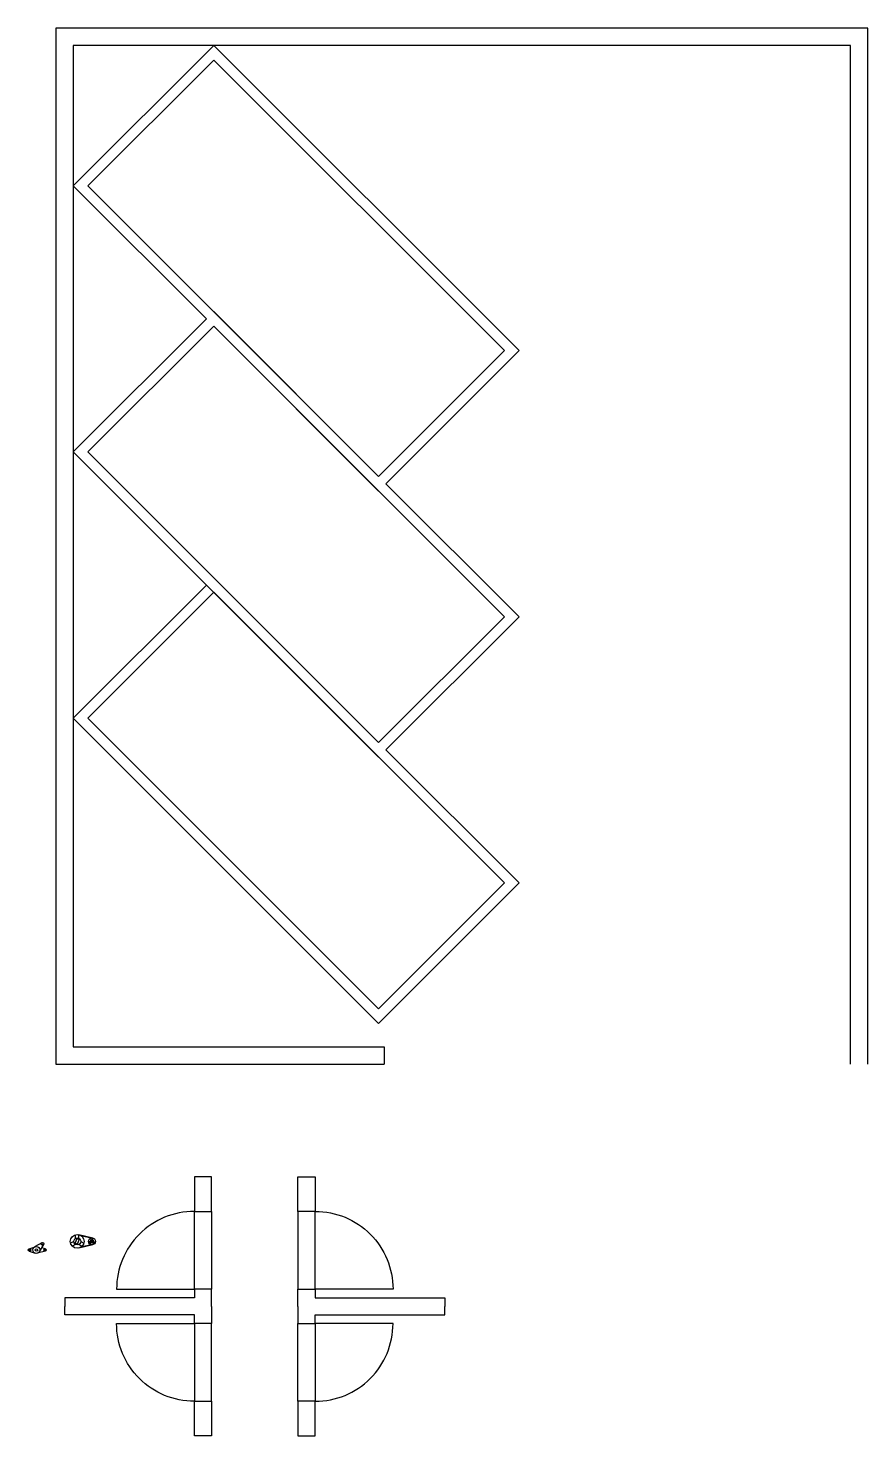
# Model space of a CAD drawing. Header units: millimetres. Extents: x 1274 to 10996, y -482 to 15824.
import ezdxf

# ---------------------------------------------------------------- set-up
doc = ezdxf.new("R2010")
doc.units = ezdxf.units.MM

msp = doc.modelspace()

# ---------------------------------------------------------------- linework, layer by layer
for p, q in [((10996, 15824), (1596, 15824)), ((1596, 15824), (1596, 3824)), ((10996, 3824), (10996, 15824)), ((10796, 15624), (1796, 15624)), ((1796, 15624), (1796, 4024)), ((10796, 3824), (10796, 15624)), ((1796, 4024), (5396, 4024)), ((5396, 4024), (5396, 3824)), ((1596, 3824), (5396, 3824)), ((3398, 2118), (3398, 1218)), ((4398, 2118), (4398, 1218)), ((1822, 1805), (1822, 1848)), ((2021, 1809), (1861, 1848)), ((1862, 1805), (1862, 1848)), ((1999, 1808), (1889, 1835)), ((2002, 1787), (2002, 1809)), ((2022, 1787), (2022, 1809)), ((1284, 1686), (1356, 1709)), ((1284, 1657), (1356, 1633)), ((1432, 1755), (1349, 1706)), ((1473, 1657), (1379, 1633)), ((1453, 1734), (1403, 1651)), ((1473, 1686), (1430, 1697)), ((1802, 1770), (1765, 1749)), ((1822, 1735), (1785, 1714)), ((2021, 1731), (1861, 1692)), ((1862, 1735), (1899, 1714)), ((1882, 1770), (1919, 1749)), ((1999, 1732), (1889, 1705)), ((1992, 1770), (1973, 1759)), ((2002, 1753), (1983, 1742)), ((2022, 1753), (2040, 1742)), ((2032, 1770), (2050, 1759)), ((3398, -82), (3398, 818)), ((4398, -82), (4398, 818))]:
    msp.add_line(p, q)
for points in [[(5416, 10547), (6958, 12089), (3422, 15624), (1796, 13998), (3337, 12456)], [(3337, 12456), (1796, 10915), (5331, 7379)], [(5331, 10632), (3422, 12541)], [(3422, 12372), (5331, 10462)], [(5416, 7464), (6958, 9006), (5416, 10547)], [(5331, 7549), (3422, 9458)], [(3337, 9373), (1796, 7832), (5331, 4296), (6958, 5923), (5416, 7464)], [(3398, 1018), (3398, 1218), (3198, 1218), (3198, 1118), (1698, 1118), (1698, 1018)], [(4398, 1018), (4398, 1218), (4598, 1218), (4598, 1118), (6098, 1118), (6098, 1018)], [(3398, 1018), (3398, 818), (3198, 818), (3198, 918), (1698, 918), (1698, 1018)], [(4398, 1018), (4398, 818), (4598, 818), (4598, 918), (6098, 918), (6098, 1018)]]:
    msp.add_lwpolyline(points)
for points in [[(5331, 10632), (6788, 12089), (3422, 15455), (1965, 13998)], [(5331, 7549), (6788, 9006), (3422, 12372), (1965, 10915)], [(5331, 4466), (6788, 5923), (3422, 9289), (1965, 7832)], [(3198, 2118), (3398, 2118), (3398, 2518), (3198, 2518)], [(4598, 2118), (4398, 2118), (4398, 2518), (4598, 2518)], [(1819, 1748), (1831, 1775), (1843, 1802), (1865, 1793), (1853, 1765), (1841, 1738)], [(1436, 1748), (1433, 1742), (1436, 1736), (1443, 1736), (1447, 1742), (1443, 1748)], [(1465, 1677), (1462, 1671), (1465, 1665), (1472, 1665), (1476, 1671), (1472, 1677)], [(2017, 1767), (2010, 1754), (1999, 1760), (2007, 1773), (2014, 1786), (2025, 1780)], [(3198, -82), (3398, -82), (3398, -482), (3198, -482)], [(4598, -82), (4398, -82), (4398, -482), (4598, -482)]]:
    msp.add_lwpolyline(points, close=True)
for points in [[(3198, 2118, 0.414214), (2298, 1218), (3198, 1218)], [(4598, 2118, -0.414214), (5498, 1218), (4598, 1218)], [(3198, -82, -0.414214), (2298, 818), (3198, 818)], [(4598, -82, 0.414214), (5498, 818), (4598, 818)]]:
    msp.add_lwpolyline(points, format="xyb", close=True)
for centre, radius in [((1842, 1770), 80), ((1842, 1770), 40), ((2012, 1770), 40), ((1289, 1671), 15), ((1289, 1671), 5), ((1369, 1671), 40), ((1369, 1671), 15), ((1440, 1742), 15), ((1469, 1671), 15), ((2012, 1770), 20)]:
    msp.add_circle(centre, radius)

doc.saveas('drawing.dxf')
